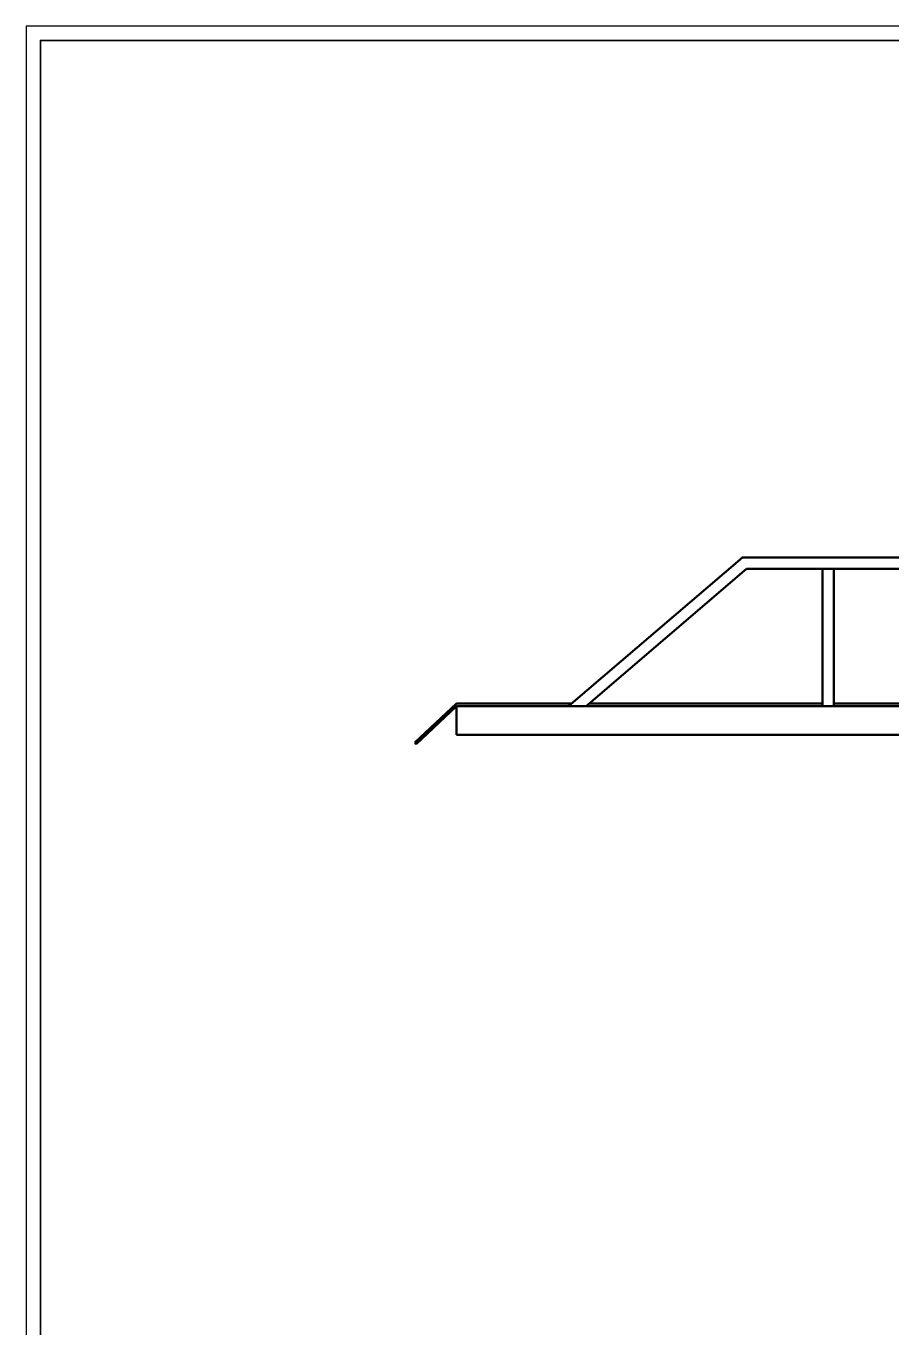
# Model space of a CAD drawing. Header units: millimetres. Extents: x 2779 to 3968, y 1146 to 2140.
# Drawn here: x 2778.6 to 3081.4, y 1685.2 to 2140.5 of the extents above; entities that cross this region are included whole.
import ezdxf

# ---------------------------------------------------------------- set-up
doc = ezdxf.new("R2010")
doc.units = ezdxf.units.MM
doc.layers.add('KHUNG MANH', color=2, linetype='Continuous', lineweight=35)
doc.layers.add('Net Dam', color=7, linetype='Continuous', lineweight=50)

msp = doc.modelspace()

# ---------------------------------------------------------------- linework, layer by layer
msp.add_lwpolyline([(2778.5945, 1299.4897), (3967.5945, 1299.4897), (3967.5945, 2140.4897), (2778.5945, 2140.4897)], close=True)
at = {"layer": 'KHUNG MANH'}
msp.add_lwpolyline([(2783.5945, 1304.4897), (3962.5945, 1304.4897), (3962.5945, 2135.4897), (2783.5945, 2135.4897)], close=True, dxfattribs=at)
at = {"layer": 'Net Dam'}
for p, q in [((3029.0716, 1954.608), (2968.2769, 1902.608)), ((3028.8716, 1954.4369), (3028.8716, 1954.608)), ((3028.8716, 1954.608), (3289.2716, 1954.608)), ((3030.549, 1950.608), (2974.4308, 1902.608)), ((3030.549, 1950.608), (3287.131, 1950.608)), ((3057.0716, 1950.608), (3057.0716, 1902.608)), ((3057.0716, 1950.608), (3061.0716, 1950.608)), ((3061.0716, 1950.608), (3061.0716, 1902.608)), ((2914.4973, 1889.9117), (2929.0716, 1903.608)), ((2929.0716, 1903.608), (2969.446, 1903.608)), ((2975.5999, 1903.608), (3057.0716, 1903.608)), ((3061.0716, 1903.608), (3133.0716, 1903.608)), ((2914.9963, 1889.3807), (2929.0716, 1902.608)), ((2929.0716, 1902.608), (3233.6232, 1902.608)), ((2929.0716, 1892.608), (2929.0716, 1902.608)), ((3057.0716, 1902.608), (3061.0716, 1902.608)), ((2914.4973, 1889.9117), (2914.9963, 1889.3807)), ((2929.0716, 1892.608), (3233.6232, 1892.608))]:
    msp.add_line(p, q, dxfattribs=at)

doc.saveas('drawing.dxf')
